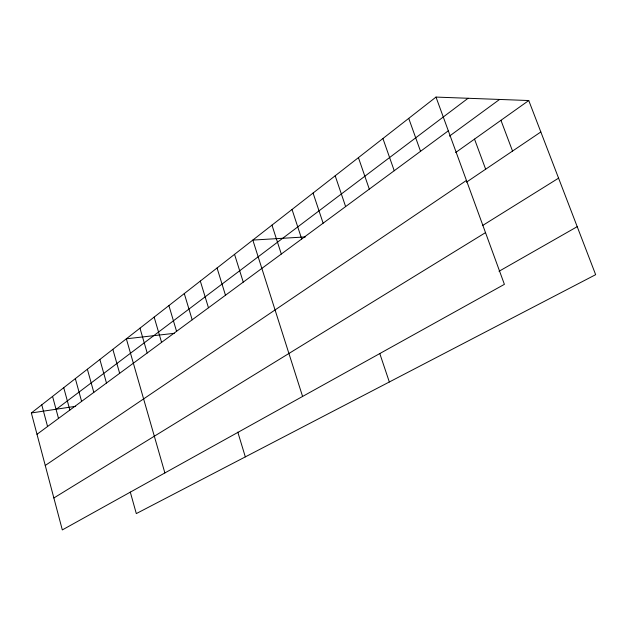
<?xml version="1.0" encoding="UTF-8"?>
<svg xmlns="http://www.w3.org/2000/svg" width="627" height="627" viewBox="0 0 627 627"><rect width="100%" height="100%" fill="white"/><g stroke="black" fill="none" stroke-linecap="round" stroke-linejoin="round"><path stroke-width="0.94" d="M436 97.083L504.398 284.344L62.316 529.917L31.35 412.966L436 97.083L528.757 100.532L595.65 274.673L136.31 513.591L130.283 492.046M56.375 409.204L468.079 98.274M37.001 434.299L448.321 130.816M449.496 136.098L499.578 99.442M455.657 152.526L528.757 100.532M45.254 465.469L466.441 180.435M466.48 182.159L540.835 131.968M482.359 225.657L558.579 178.154M53.859 497.979L485.51 232.625M499.021 271.279L577.208 226.668M31.35 412.966L75.695 406.296M174.275 333.321L126.348 338.807L164.877 472.946M305.443 236.92L252.83 240.078L302.59 396.444M500.949 120.313L512.541 151.068M474.521 139.108L485.659 169.212M408.733 118.37L420.537 151.319M382.917 138.52L394.234 170.724M358.432 157.636L369.295 189.119M335.186 175.787L345.626 206.589M379.766 353.487L389.336 381.984M313.077 193.045L323.124 223.188M292.033 209.473L301.712 238.989M271.969 225.132L281.311 254.045M234.545 254.35L243.252 282.119M217.06 268.003L225.477 295.231M200.319 281.068L208.47 307.779M237.805 432.113L245.322 456.887M184.283 293.585L192.183 319.801M168.906 305.584L176.563 331.322M154.148 317.105L161.578 342.381M139.978 328.172L147.188 353.001M112.852 349.349L119.655 373.316M99.865 359.483L106.48 383.034M87.372 369.232L93.807 392.384M75.342 378.63L81.604 401.39M63.742 387.682L69.848 410.066M52.566 396.413L58.507 418.436M41.774 404.838L47.566 426.509"/></g></svg>
